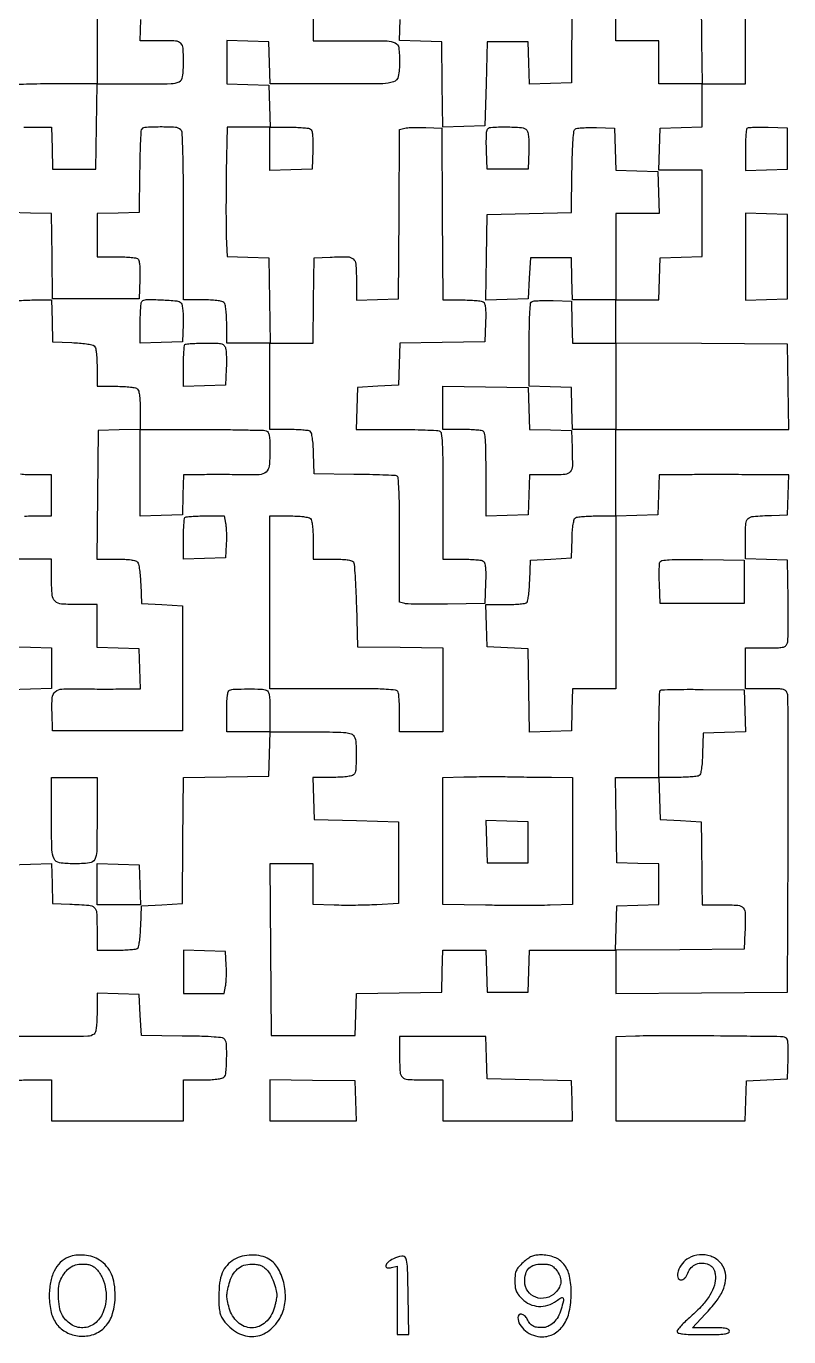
# Model space of a CAD drawing. Extents: x 156 to 936, y 95 to 969.
# Drawn here: x 601 to 936, y 95 to 671 of the extents above; entities that cross this region are included whole.
import ezdxf

# ---------------------------------------------------------------- set-up
doc = ezdxf.new("R2010")
doc.units = 0

msp = doc.modelspace()

# ---------------------------------------------------------------- linework, layer by layer
for points in [[(426.597157, 227.064452, 0.000002), (411.970312, 227.128935, 0.000002), (394.521915, 227.205724, 0.000002), (375.5, 227.28929)], [(593.5, 302.5), (602.710527, 302.787003), (611.921055, 303.074007), (612.210527, 294.287003), (612.5, 285.5), (620, 285.24697, -0.008651), (628.397932, 284.818085, -0.167265), (630.765357, 283.817746, -0.199345), (631.812399, 281.627978, -0.013122), (632, 274.480948), (632, 265), (640.25, 265.015313, 0.008591), (643.498009, 265.077158, 0.011595), (646.431384, 265.251635, 0.008743), (648.855762, 265.495093, 0.112618), (649.707902, 265.798312, 0.195149), (650.24575, 266.552989, 0.020215), (650.673305, 268.737125, 0.020298), (651.008289, 271.707636, 0.009786), (651.207902, 275.532999), (651.5, 284.5), (660.5, 285), (669.5, 285.5), (669.76578, 313.227993), (670.03156, 340.955985), (688.76578, 341.227993), (707.5, 341.5), (707.786212, 351.25), (708.072424, 361), (726.001028, 361, -0.002155), (736.960232, 360.952766, -0.023261), (741.384548, 360.708594, -0.064996), (743.720129, 360.158147, -0.181488), (744.964816, 359.065741, -0.107088), (745.817478, 356.078409, -0.018612), (745.979465, 350.178425, -0.015314), (745.740238, 344.259859, -0.180517), (744.8, 342.2, -0.145015), (743.858679, 341.688958, -0.021051), (741.684979, 341.321964, -0.020283), (738.809501, 341.078116, -0.01101), (735.262474, 341), (726.924948, 341), (727.212474, 331.75), (727.5, 322.5), (746, 322), (764.5, 321.5), (764.5, 303.5), (764.5, 285.5), (755, 285, -0.006705), (750.692462, 284.831176, -0.004022), (745.573437, 284.74047, -0.004027), (740.478127, 284.732216, -0.007), (736.25, 284.81862), (727, 285.13724), (727, 294.06862), (727, 303), (717.487975, 303), (707.97595, 303), (708.237975, 265.25), (708.5, 227.5), (727, 227.5), (745.5, 227.5), (745.787236, 236.728072), (746.074471, 245.956143), (764.787236, 246.228072), (783.5, 246.5), (783.787526, 255.75), (784.075052, 265), (793.5, 265), (802.924948, 265), (803.212474, 255.75), (803.5, 246.5), (812.5, 246.5), (821.5, 246.5), (821.787526, 255.75), (822.075052, 265), (841.037526, 265), (860, 265), (860, 255.487975), (860, 245.97595), (897.75, 246.237975), (935.5, 246.5), (935.773353, 311, 0.0008), (935.838997, 335.887072, 0.001267), (935.807077, 357.214063, 0.00027), (935.721383, 375.962205, 0.057926), (935.504301, 377.75, 0.122696), (934.850316, 379.003959, 0.154689), (933.732751, 379.672269, 0.053344), (931.549255, 379.947567, 0.004708), (925.980948, 380), (917, 380), (917, 389), (917, 398), (925.980948, 398, 0.004723), (931.546285, 398.052569, 0.05326), (933.733241, 398.32806, 0.153853), (934.855448, 398.996239, 0.122337), (935.516124, 400.25, 0.054093), (935.724896, 401.805286, 0.002845), (935.823778, 406.832812, 0.00446), (935.854068, 412.824029, 0.003227), (935.785177, 419.5), (935.5, 436.5), (926.25, 436.787526), (917, 437.075052), (917, 446.018474, -0.014194), (917.190094, 452.713321, -0.199365), (918.215838, 454.834916, -0.165063), (920.527107, 455.811311, -0.009054), (928.5, 456.245668), (935.5, 456.5), (935.788933, 465.25), (936.077866, 474), (927.788933, 474.065134, 0.000906), (916.804713, 474.131539, 0.000875), (905.692532, 474.159122, 0.000916), (895.575475, 474.147996, 0.001976), (887.788933, 474.094396), (879.077866, 474), (878.788933, 465.25), (878.5, 456.5), (869.25, 456.212474), (860, 455.924948), (860, 474.962474), (860, 494), (898.022065, 494), (936.044131, 494), (935.772065, 512.75), (935.5, 531.5), (897.75, 531.762025), (860, 532.02405), (860, 541.512025), (860, 551), (869.462474, 551), (878.924948, 551), (879.212474, 560.25), (879.5, 569.5), (888.75, 569.787526), (898, 570.075052), (898, 589.037526), (898, 608), (888.462474, 608), (878.924948, 608), (879.212474, 617.25), (879.5, 626.5), (888.75, 626.787526), (898, 627.075052), (898, 636.537526), (898, 646), (907.5, 646), (917, 646), (917, 664.962474), (917, 683.924948)], [(632, 683.924948), (632, 664.962474), (632, 646), (650.393011, 646, 0.00373), (664.576702, 646.105813, 0.109502), (668.070165, 646.935046, 0.256607), (669.634279, 649.138828, 0.028723), (670, 655.5, 0.015882), (669.801829, 661.737474, 0.19094), (668.794935, 663.871497, 0.176727), (666.562821, 664.822489, 0.01323), (659.855485, 665), (650.924948, 665), (651.212474, 674.25)], [(727, 674.462474), (727, 665), (745.393011, 665, -0.00373), (759.576702, 664.894187, -0.109502), (763.070165, 664.064954, -0.256607), (764.634279, 661.861172, -0.028723), (765, 655.5, -0.045826), (764.424295, 649.231802, -0.274541), (762.352568, 646.86519, -0.077116), (757.587406, 646.086724, -0.002002), (735.930537, 646), (708.075052, 646), (707.787526, 655.25), (707.5, 664.5), (698.25, 664.787526), (689, 665.075052), (689, 655.575052), (689, 646.075052), (698.25, 645.787526), (707.5, 645.5), (707.787526, 636.25), (708.075052, 627), (716.287526, 626.984687, -0.009211), (719.527258, 626.918956, -0.012245), (722.467433, 626.732898, -0.009596), (724.895183, 626.472431, -0.110258), (725.793098, 626.149034, -0.187221), (726.389362, 625.340297, -0.039341), (726.721251, 623.5815, -0.027159), (726.864234, 620.914541, -0.008519), (726.793098, 616.914347), (726.5, 608.5), (717.25, 608.212474), (708, 607.924948), (708, 617.462474), (708, 627), (698.575061, 627), (689.150122, 627), (688.825061, 607.25, 0.002085), (688.724299, 599.049566, 0.002006), (688.690203, 590.741992, 0.001984), (688.718576, 583.419371, 0.007287), (688.822437, 578.786567), (689.144874, 570.073135), (698.322437, 569.786567), (707.5, 569.5), (707.772065, 550.75), (708.044131, 532), (717.5, 532), (726.955869, 532), (727.227935, 550.75), (727.5, 569.5), (734.479083, 569.800912, -0.012342), (742.122836, 569.941627, -0.177188), (744.629356, 569.006711, -0.201759), (745.773732, 566.724982, -0.016678), (746, 559.943422), (746, 550.924948), (755.25, 551.212474), (764.5, 551.5), (764.762155, 588.733999), (765.02431, 625.967997), (767.283072, 626.534911, -0.045399), (768.57617, 626.737184, -0.008911), (770.928429, 626.8469, -0.009387), (773.683345, 626.874489, -0.008583), (776.520917, 626.800912), (783.5, 626.5), (783.762025, 588.75), (784.02405, 551), (792.262025, 550.984687, -0.009183), (795.511529, 550.918958, -0.012216), (798.459942, 550.732898, -0.009558), (800.894571, 550.472455, -0.110356), (801.793098, 550.149034, -0.187221), (802.389362, 549.340297, -0.039341), (802.721251, 547.5815, -0.027159), (802.864234, 544.914541, -0.008519), (802.793098, 540.914347), (802.5, 532.5), (783.787236, 532.228072), (765.074471, 531.956143), (764.787236, 522.728072), (764.5, 513.5), (755.5, 513), (746.5, 512.5), (746.212474, 503.25), (745.924948, 494), (763.380687, 494, -0.003237), (770.183883, 493.955952, -0.004731), (776.173452, 493.821697, -0.002387), (781.244199, 493.635784, -0.081426), (782.418213, 493.393011, -0.273), (783.33094, 492.2442, -0.020733), (783.730382, 488.135087, -0.01238), (783.952559, 480.897163, -0.001482), (784, 464.893011), (784, 437), (792.25, 436.984687, -0.009158), (795.503986, 436.919039, -0.01219), (798.455895, 436.733216, -0.009524), (800.89348, 436.473134, -0.110447), (801.791346, 436.150117, -0.190691), (802.391596, 435.324421, -0.03736), (802.721257, 433.481964, -0.025891), (802.863419, 430.674656, -0.007874), (802.791346, 426.41543), (802.5, 417.5), (786, 417.214485, -0.003332), (779.515656, 417.145502, -0.004581), (773.685937, 417.175744, -0.002978), (768.797256, 417.275019, -0.053901), (767.25, 417.483537), (765, 418.038104), (765, 445.550437, 0.001883), (764.946466, 459.76499, 0.009843), (764.733465, 467.588854, 0.009312), (764.403957, 472.610253, 0.287619), (763.684944, 473.567404, 0.080497), (762.686298, 473.775835, 0.001701), (757.634672, 473.986659, 0.003897), (751.711391, 474.167451, 0.002611), (744.934944, 474.286019), (727.5, 474.5), (727.207902, 483.467001, 0.009786), (727.008289, 487.292364, 0.020298), (726.673305, 490.262875, 0.020215), (726.24575, 492.447011, 0.195149), (725.707902, 493.201688, 0.112618), (724.855762, 493.504907, 0.008743), (722.431384, 493.748365, 0.011595), (719.498009, 493.922842, 0.008591), (716.25, 493.984687), (708, 494), (708, 513), (708, 532), (698.5, 532), (689, 532), (689, 540.3, 0.011084), (688.92177, 543.828493, 0.020332), (688.677711, 546.693122, 0.021091), (688.310542, 548.860329, 0.144849), (687.8, 549.8, 0.144849), (686.860329, 550.310542, 0.021091), (684.693122, 550.677711, 0.020332), (681.828493, 550.92177, 0.011084), (678.3, 551), (670, 551), (670, 587.8, 0.001599), (669.942827, 605.683156, 0.006294), (669.733696, 616.699638, 0.004074), (669.428508, 624.379766, 0.186502), (668.8, 625.8, 0.183803), (666.446404, 626.856278, 0.015779), (659.73161, 627.035915, 0.013238), (652.960231, 626.824007, 0.294776), (651.444716, 625.716527, 0.080575), (651.240839, 624.738951, 0.001624), (651.03046, 619.679282, 0.003801), (650.848429, 613.752865, 0.00254), (650.7261, 606.966527), (650.5, 589.5), (641.25, 589.212474), (632, 588.924948), (632, 579.462474), (632, 570), (640.25, 569.984687, -0.00917), (643.504112, 569.918959, -0.012203), (646.45641, 569.732898, -0.00954), (648.894283, 569.472467, -0.110402), (649.793098, 569.149034, -0.187221), (650.389362, 568.340297, -0.039341), (650.721251, 566.5815, -0.027159), (650.864234, 563.914541, -0.008519), (650.793098, 559.914347), (650.5, 551.5), (631.5, 551.5), (612.5, 551.5), (612.228072, 570.212764), (611.956143, 588.925529), (602.728072, 589.212764), (593.5, 589.5)], [(599.795026, 626.924713, -0.009932), (603.584919, 627), (611.924948, 627), (612.212474, 617.75), (612.5, 608.5), (622, 608.5), (631.5, 608.5), (631.772065, 627.25), (632.044131, 646), (614.103853, 646, 0.003151), (607.114907, 645.955962, 0.00462), (600.968881, 645.821697, 0.002283), (595.760124, 645.635936, 0.08173)], [(597.016422, 550.679016, -0.01821), (604.212474, 550.969591), (611.924948, 551), (612.212474, 541.75), (612.5, 532.5), (620.950164, 532.206324, -0.011302), (624.281363, 532.015093, -0.014976), (627.299919, 531.682026, -0.012295), (629.772011, 531.271826, -0.126595), (630.700164, 530.833879, -0.156365), (631.287489, 529.913227, -0.030268), (631.679019, 527.952749, -0.024242), (631.92478, 525.171204, -0.009913), (632, 521.377555), (632, 513), (640.3, 513, -0.011084), (643.828493, 512.92177, -0.020332), (646.693122, 512.677711, -0.021091), (648.860329, 512.310542, -0.144849), (649.8, 511.8, -0.144849), (650.310542, 510.860329, -0.021091), (650.677711, 508.693122, -0.020332), (650.92177, 505.828493, -0.011084), (651, 502.3), (651, 494), (677.918213, 494, -0.002105), (688.349147, 493.956086, -0.003219), (697.39385, 493.821697, -0.001141), (705.185299, 493.637974, -0.085344), (706.418213, 493.393011, -0.187357), (707.210871, 492.673841, -0.072351), (707.684529, 491.240199, -0.036286), (707.935508, 488.790701, -0.007391), (708, 484.428195, -0.025663), (707.668586, 477.975368, -0.189448), (706.279731, 475.288545, -0.169328), (703.341392, 474.102045, -0.019642), (696.134453, 474.037008, 0.004069), (692.55247, 474.116246, 0.002055), (688.03687, 474.160817, 0.002041), (683.371962, 474.168643, 0.003036), (679.288933, 474.13403), (670.077866, 474), (669.788933, 465.25), (669.5, 456.5), (660.25, 456.212474), (651, 455.924948), (651, 475), (651, 494.075052), (641.75, 493.787526), (632.5, 493.5), (632.234427, 465.25), (631.968853, 437), (640.361982, 437, -0.009885), (644.163753, 436.924829, -0.024215), (646.949644, 436.67915, -0.030241), (648.912573, 436.287693, -0.156449), (649.833879, 435.700164, -0.126595), (650.271826, 434.772011, -0.012295), (650.682026, 432.299919, -0.014976), (651.015093, 429.281363, -0.011302), (651.206324, 425.950164), (651.5, 417.5), (660.5, 417), (669.5, 416.5), (669.5, 389), (669.5, 361.5), (641, 361.5), (612.5, 361.5), (612.210468, 369.693659, -0.026723), (612.325194, 376.027472, -0.196229), (613.640289, 378.687994, -0.16974), (616.558467, 379.880407, -0.019002), (623.839686, 379.979716, 0.003308), (627.469724, 379.915293, 0.001591), (632.125282, 379.878288, 0.001577), (636.981942, 379.870454, 0.002257), (641.288933, 379.896533), (651.077866, 380), (650.788933, 388.75), (650.5, 397.5), (641.25, 397.787526), (632, 398.075052), (632, 407.537526), (632, 417), (623.934259, 417, -0.016582), (616.39151, 417.250209, -0.171645), (613.579155, 418.460188, -0.187755), (612.284248, 421.118207, -0.020538), (612, 428.035184), (612, 437), (602.478407, 437), (592.956814, 437)], [(600.171507, 455.92177, -0.011084), (603.7, 456), (612, 456), (612, 465), (612, 474), (604.25, 474.015313, -0.011197), (601.172568, 474.090323, -0.014181), (598.335938, 474.303824, -0.012226)], [(596.370658, 207.807402, -0.014293), (603.106989, 208), (612, 208), (612, 199), (612, 190), (641, 190), (670, 190), (670, 199), (670, 208), (678.3, 208, 0.011084), (681.828493, 208.07823, 0.020332), (684.693122, 208.322289, 0.021091), (686.860329, 208.689458, 0.144849), (687.8, 209.2, 0.180401), (688.685169, 211.138057, 0.012492), (688.96907, 217.240225, 0.01435), (688.925484, 223.301223, 0.133167), (688.156667, 225.780748, 0.220626), (687.138701, 226.434756, 0.014219), (683.543791, 226.825726, 0.013417), (678.130132, 227.113258, 0.003499), (669.421979, 227.280748), (651.5, 227.5), (651, 236.5), (650.5, 245.5), (641.25, 245.787526), (632, 246.075052), (632, 237.659971, -0.009778), (631.924976, 233.823812, -0.024549), (631.678612, 231.037727, -0.031231), (631.283449, 229.085597, -0.155204), (630.686855, 228.155075, -0.171451), (627.924076, 227.136789, -0.003314), (612.505428, 227.030458, -0.003312), (597.086098, 227.128481, -0.171591)]]:
    msp.add_lwpolyline(points, format="xyb")
for points in [[(897.5, 683.5), (897.772065, 664.75), (898.044131, 646), (888.522065, 646), (879, 646), (879, 655.5), (879, 665), (869.5, 665), (860, 665), (860, 693.5)], [(840.762025, 684.25), (840.5, 646.5), (831.288016, 646.212977), (822.076031, 645.925954), (821.788016, 655.212977), (821.5, 664.5), (812.5, 664.5), (803.5, 664.5), (803, 646), (802.5, 627.5), (793.272202, 627.212768), (784.044404, 626.925536), (783.772202, 645.712768), (783.5, 664.5), (774.212977, 664.788016), (764.925954, 665.076031), (765.212977, 674.288016)], [(593.5, 398.5), (602.75, 398.212474), (612, 397.924948), (612, 389), (612, 380.075052), (602.75, 379.787526), (593.5, 379.5)]]:
    msp.add_lwpolyline(points)
for points in [[(859.787036, 617.287036), (860.074071, 608.074071), (869.287036, 607.787036), (878.5, 607.5), (878.787526, 598.25), (879.075052, 589), (869.537526, 589), (860, 589), (860, 570), (860, 551), (850.537526, 551), (841.075052, 551), (840.787526, 560.25), (840.5, 569.5), (831.5, 569.5), (822.5, 569.5), (822, 560.5), (821.5, 551.5), (812.227796, 551.21218), (802.955591, 550.924361), (803.227796, 569.71218), (803.5, 588.5), (822, 589), (840.5, 589.5), (840.773912, 607.455762, -0.003702), (840.965327, 615.902443, -0.012437), (841.269045, 621.425703, -0.011384), (841.660782, 625.231424, -0.220292), (842.273912, 626.211564, -0.120223), (843.132934, 626.514315, -0.010157), (845.489837, 626.701451, -0.01302), (848.346477, 626.795416, -0.009702), (851.5, 626.755803), (859.5, 626.5)], [(820.921326, 625.594796, -0.126804), (821.405224, 624.568167, -0.023545), (821.701133, 622.485252, -0.021342), (821.842502, 619.735348, -0.01153), (821.793771, 616.344796), (821.5, 608.5), (812.5, 608.5), (803.5, 608.5), (803.205027, 616.411609, -0.006569), (803.129541, 619.539392, -0.008656), (803.147568, 622.392336, -0.006579), (803.235027, 624.7687, -0.079281), (803.423642, 625.661609, -0.293796), (805.09038, 626.884215, -0.016298), (811.846847, 627.078684, -0.018314), (818.580535, 626.806213, -0.202972)], [(917.702644, 626.369311, 0.173388), (917.422777, 625.777963, 0.006353), (917.206402, 623.267253, 0.010931), (917.050962, 620.245903, 0.007385), (917, 616.795808), (917, 607.924948), (926.25, 608.212474), (935.5, 608.5), (935.5, 617.5), (935.5, 626.5), (926.952644, 626.785977, 0.007913), (923.626528, 626.84459, 0.011703), (920.709672, 626.781547, 0.007016), (918.290922, 626.638564, 0.179987)], [(668.921326, 549.594796, -0.126804), (669.405224, 548.568167, -0.023545), (669.701133, 546.485252, -0.021342), (669.842502, 543.735348, -0.01153), (669.793771, 540.344796), (669.5, 532.5), (660.25, 532.212474), (651, 531.924948), (651, 540.795808, -0.007009), (651.048332, 544.243385, -0.010438), (651.195833, 547.256685, -0.00583), (651.400781, 549.767459, -0.174822), (651.666667, 550.333333, -0.1982), (653.641278, 551.154415, -0.011379), (660.346099, 551.02018, -0.011327), (667.040061, 550.581573, -0.200106)], [(840.787526, 541.25), (841.075052, 532), (850.537526, 532), (860, 532), (860, 513), (860, 494), (850.537526, 494), (841.075052, 494), (840.787526, 503.25), (840.5, 512.5), (831.25, 512.787526), (822, 513.075052), (822, 531.454192, -0.003241), (822.058366, 540.457981, -0.013268), (822.274124, 545.917609, -0.013557), (822.60968, 549.509674, -0.269748), (823.25, 550.356866, -0.08407), (824.100026, 550.554893, -0.00628), (826.482813, 550.670739, -0.008556), (829.344709, 550.724863, -0.006392), (832.5, 550.690199), (840.5, 550.5)], [(688.53186, 529.729083, -0.045288), (688.735265, 528.430652, -0.00895), (688.846004, 526.075142, -0.009416), (688.874264, 523.317546, -0.008627), (688.800912, 520.479083), (688.5, 513.5), (679.25, 513.212474), (670, 512.924948), (670, 521.795808, -0.007009), (670.048332, 525.243385, -0.010438), (670.195833, 528.256685, -0.00583), (670.400781, 530.767459, -0.174822), (670.666667, 531.333333, -0.173043), (671.226591, 531.598788, -0.00648), (673.57982, 531.804167, -0.011049), (676.413417, 531.951642, -0.007476), (679.647615, 532, -0.005348), (684.764113, 531.945275, -0.057278), (686.818035, 531.664578, -0.156921), (687.887372, 530.991836, -0.113491)], [(821.787036, 503.287036), (822.074071, 494.074071), (831.287036, 493.787036), (840.5, 493.5), (840.798618, 486.011777, -0.011124), (840.940181, 477.974021, -0.171307), (840.020484, 475.406433, -0.207438), (837.759628, 474.233869, -0.017345), (831.019881, 474), (822.077866, 474), (821.788933, 465.25), (821.5, 456.5), (812.25, 456.212474), (803, 455.924948), (803, 474.355485, 0.002466), (802.948949, 484.708313, 0.018261), (802.72031, 489.634487, 0.036185), (802.288709, 492.39242, 0.249177), (801.418213, 493.393011, 0.06844), (800.400281, 493.631074, 0.007317), (797.9751, 493.821697, 0.008902), (795.066073, 493.955615, 0.00705), (791.918213, 494), (784, 494), (784, 503.522065), (784, 513.044131), (802.75, 512.772065), (821.5, 512.5)], [(688.515505, 452.75, -0.028289), (688.728227, 451.094853, -0.009836), (688.852282, 448.692187, -0.009734), (688.885353, 446.035476, -0.011185), (688.810818, 443.5), (688.5, 437.5), (679.25, 437.212474), (670, 436.924948), (670, 445.795808, -0.007009), (670.048332, 449.243385, -0.010438), (670.195833, 452.256685, -0.00583), (670.400781, 454.767459, -0.174822), (670.666667, 455.333333, -0.172953), (671.226294, 455.598767, -0.006513), (673.572106, 455.804167, -0.011079), (676.397224, 455.951641, -0.007499), (679.621354, 456), (687.909374, 456)], [(725.8, 454.8, -0.144849), (726.310542, 453.860329, -0.021091), (726.677711, 451.693122, -0.020332), (726.92177, 448.828493, -0.011084), (727, 445.3), (727, 437), (735.440983, 437, -0.009585), (739.22901, 436.92738, -0.024001), (741.983238, 436.689017, -0.029014), (743.905665, 436.314643, -0.188703), (744.690983, 435.75, -0.124562), (745.029485, 434.75056, -0.002705), (745.409226, 429.579687, -0.006022), (745.749787, 423.48843, -0.004009), (746, 416.5), (746.5, 398.5), (765.25, 398.227935), (784, 397.955869), (784, 379.477935), (784, 361), (774.5, 361), (765, 361), (765, 368.918213, 0.00705), (764.955615, 372.066073, 0.008902), (764.821697, 374.9751, 0.007317), (764.631074, 377.400281, 0.06844), (764.393011, 378.418213, 0.273), (763.2442, 379.33094, 0.020733), (759.135087, 379.730382, 0.01238), (751.897163, 379.952559, 0.001482), (735.893011, 380), (708, 380), (708, 418), (708, 456), (716.3, 456, -0.011084), (719.828493, 455.92177, -0.020332), (722.693122, 455.677711, -0.021091), (724.860329, 455.310542, -0.144849)], [(860, 418), (860, 380), (850.537526, 380), (841.075052, 380), (840.787526, 370.75), (840.5, 361.5), (831.272703, 361.212775), (822.045405, 360.925549), (821.772703, 379.212775), (821.5, 397.5), (812.5, 398), (803.5, 398.5), (803.212474, 407.75), (802.924948, 417), (811.212474, 417.015313, 0.008553), (814.474864, 417.077155, 0.011554), (817.420361, 417.251635, 0.00869), (819.854943, 417.495059, 0.112754), (820.707902, 417.798312, 0.195149), (821.24575, 418.552989, 0.020215), (821.673305, 420.737125, 0.020298), (822.008289, 423.707636, 0.009786), (822.207902, 427.532999), (822.5, 436.5), (831.5, 437), (840.5, 437.5), (840.793967, 445.968156, -0.010674), (840.994333, 449.539342, -0.020911), (841.333008, 452.36687, -0.02067), (841.763838, 454.466763, -0.192561), (842.293967, 455.202843, -0.112667), (843.145071, 455.505619, -0.008725), (845.569165, 455.748704, -0.011582), (848.502124, 455.922928, -0.008579), (851.75, 455.984687), (860, 456)], [(916.5, 427), (916.5, 417.5), (898, 417.5), (879.5, 417.5), (879.206869, 425.916411, -0.006227), (879.132565, 429.238905, -0.00829), (879.152723, 432.258895, -0.006138), (879.24217, 434.775272, -0.079819), (879.434174, 435.689057, -0.271907), (880.328954, 436.402932, -0.021213), (883.49394, 436.720537, -0.015289), (888.684364, 436.860811, -0.002841), (898.227305, 436.772646), (916.5, 436.5)], [(706.418213, 379.393011, -0.192406), (707.217093, 378.653872, -0.06988), (707.688469, 377.154102, -0.034532), (707.937024, 374.571713, -0.00673), (708, 369.893011), (708, 361), (698.5, 361), (689, 361), (689, 369.916667, -0.008266), (689.067874, 374.021966, -0.024717), (689.299188, 376.819848, -0.032039), (689.668333, 378.679382, -0.236055), (690.25, 379.337719, -0.087965), (692.448695, 379.801874, -0.007288), (698.311475, 379.907393, -0.007415), (704.167873, 379.84057, -0.085248)], [(916.787023, 370.288016), (917.074046, 361.076031), (907.787023, 360.788016), (898.5, 360.5), (898.207902, 351.532999, -0.009786), (898.008289, 347.707636, -0.020298), (897.673305, 344.737125, -0.020215), (897.24575, 342.552989, -0.195149), (896.707902, 341.798312, -0.112754), (895.854943, 341.495059, -0.00869), (893.420361, 341.251635, -0.011554), (890.474864, 341.077155, -0.008553), (887.212474, 341.015313), (878.924948, 341), (879.212474, 331.75), (879.5, 322.5), (888.5, 322), (897.5, 321.5), (897.670976, 312, -0.000662), (897.742218, 307.72731, -0.000413), (897.814941, 302.720312, -0.000414), (897.878466, 297.784501, -0.000753), (897.920976, 293.75), (898, 285), (906.980948, 285, -0.017192), (913.752097, 284.767116, -0.20709), (916.017836, 283.595696, -0.171789), (916.939951, 281.02952, -0.011142), (916.798618, 272.988223), (916.5, 265.5), (888.213599, 265.234365), (859.927199, 264.96873), (860.213599, 274.734365), (860.5, 284.5), (869.75, 284.787526), (879, 285.075052), (879, 294), (879, 302.924948), (869.75, 303.212474), (860.5, 303.5), (860.227935, 322.25), (859.955869, 341), (869.477935, 341), (879, 341), (879, 359.833333, -0.003091), (879.044906, 367.097648, -0.004904), (879.182819, 373.317194, -0.001356), (879.369995, 378.710597, -0.189209), (879.622364, 379.289031, -0.191615), (880.199301, 379.537565, -0.001475), (885.386902, 379.668152, -0.005144), (891.37862, 379.739636, -0.003247), (898.372364, 379.705698), (916.5, 379.5)], [(632, 322.616631, -0.003907), (631.888651, 308.366741, -0.117736), (631.008032, 304.918251, -0.252182), (628.702777, 303.366998, -0.023982), (621.684259, 303.013655, -0.037831), (615.509822, 303.466914, -0.247733), (613.089566, 305.248635, -0.107983), (612.140012, 309.207924, -0.005063), (612, 323.035184), (612, 341), (622, 341), (632, 341)], [(831.75, 341.063793), (841, 341), (841, 313.036212), (841, 285.072424), (831.25, 284.786212, -0.005573), (826.247186, 284.695144, -0.001813), (818.85625, 284.669796, -0.001807), (810.643566, 284.70109, -0.002035), (802.75, 284.791817), (784, 285.083634), (784, 313.004291), (784, 340.924948), (793.25, 341.212474, -0.004156), (797.51219, 341.309506, -0.002297), (802.720312, 341.360841, -0.002289), (807.999661, 341.364454, -0.003681), (812.5, 341.313793, 0.000868), (817.000323, 341.237811, 0.00054), (822.279688, 341.163546, 0.000542), (827.487862, 341.101549, 0.000981)], [(670, 255.537526), (670, 246), (678.954687, 246), (687.909374, 246), (688.515505, 249.25, 0.028289), (688.728227, 250.905147, 0.009836), (688.852282, 253.307812, 0.009734), (688.885353, 255.964524, 0.011185), (688.810818, 258.5), (688.5, 264.5), (679.25, 264.787526), (670, 265.075052)], [(765, 218.106989, 0.014768), (765.199638, 211.349521, 0.195511), (766.252746, 209.14255, 0.175208), (768.599988, 208.170753, 0.01141), (776.081787, 208), (784, 208), (784, 199), (784, 190), (812.538933, 190), (841.077866, 190), (840.788933, 198.75), (840.5, 207.5), (822, 208), (803.5, 208.5), (803.212474, 217.75), (802.924948, 227), (783.962474, 227), (765, 227)], [(868.75, 227.211067), (860, 226.922134), (860, 208.461067), (860, 190), (888.461067, 190), (916.922134, 190), (917.211067, 198.75), (917.5, 207.5), (926.5, 208), (935.5, 208.5), (935.789171, 217.266353, 0.007363), (935.867646, 221.565976, 0.028672), (935.724608, 224.22197, 0.046795), (935.383056, 225.867551, 0.230511), (934.754233, 226.540815, 0.088957), (932.503952, 226.971163, 0.00034), (906.109473, 227.257124, 0.00181), (882.195463, 227.413396, 0.008981)], [(619.5, 130.045972, 0.097971), (615.867771, 127.627034, 0.083377), (613.181952, 123.877538, 0.070072), (611.543114, 118.853343, 0.043939), (611.001554, 112.6849, 0.060493), (611.848421, 105.725371, 0.101866), (614.370972, 100.435379, 0.114546), (618.525541, 96.973455, 0.091527), (624.135764, 95.335487, 0.109106), (630.531938, 96.079696, 0.127286), (635.614084, 99.455999, 0.11177), (638.861825, 105.281659, 0.071036), (639.981996, 113, 0.037954), (639.589727, 118.321572, 0.065807), (638.362952, 122.573767, 0.075077), (636.22174, 125.972609, 0.067551), (633.102117, 128.730067, 0.0729), (630.123342, 130.144853, 0.050399), (626.45822, 130.876965, 0.050334), (622.714318, 130.861459, 0.071992)], [(631.759074, 124.75, -0.085002), (634.368258, 120.794845, -0.0666), (635.793891, 115.84745, -0.06477), (635.890153, 110.557266, -0.071274), (634.605633, 105.598574, -0.12834), (630.997655, 100.862983, -0.159333), (625.819124, 98.981836, -0.15784), (620.492715, 100.517324, -0.1256), (616.494289, 105.011044, -0.081099), (615.456399, 108.191841, -0.03237), (615.048338, 112.772719, -0.032075), (615.230166, 117.31575, -0.093135), (616.124963, 120.315741, -0.040452), (618.058701, 123.424502, -0.078684), (620.13848, 125.467318, -0.089255), (622.558128, 126.610433, -0.065923), (625.5, 127, -0.030404), (627.556507, 126.874833, -0.055937), (629.185937, 126.487575, -0.063819), (630.541119, 125.79482, -0.054558)], [(692.298549, 129.040484, 0.072498), (689.140399, 126.421773, 0.084662), (687.057336, 123.134723, 0.068092), (685.896727, 118.770992, 0.030357), (685.519851, 112.82333, 0.011024), (685.599664, 108.722858, 0.038351), (685.911873, 106.093229, 0.056526), (686.536621, 104.127819, 0.054299), (687.591948, 102.32333, 0.102872), (693.791712, 96.796341, 0.148518), (700.89831, 95.145969, 0.151077), (707.634175, 97.732105, 0.107534), (712.814848, 104.008071, 0.097155), (714.715748, 110.565819, 0.073632), (714.276329, 118.060667, 0.076771), (711.752143, 124.791192, 0.12849), (707.580035, 129.114322, 0.081984), (704.146427, 130.501663, 0.056365), (699.963841, 130.954208, 0.056187), (695.769182, 130.460806, 0.079719)], [(706.463184, 124.627725, -0.071664), (708.066024, 122.485319, -0.032026), (709.553885, 119.285158, -0.032033), (710.639065, 115.86366, -0.060846), (710.988846, 113, -0.040312), (710.922639, 112.18014, -0.009094), (710.672974, 110.803016, -0.009367), (710.325173, 109.219966, -0.00896), (709.913537, 107.627288, -0.138911), (706.098481, 101.361208, -0.189171), (700, 98.96827, -0.189171), (693.901519, 101.361208, -0.138911), (690.086463, 107.627288, -0.016035), (689.307694, 110.826608, -0.051755), (689.08232, 113.000815, -0.051724), (689.308189, 115.175662, -0.016001), (690.087847, 118.377725, -0.056939), (691.604313, 122.124398, -0.089369), (693.77389, 124.825974, -0.097959), (696.58922, 126.440247, -0.081511), (700, 127, -0.03249), (702.042272, 126.867152, -0.055523), (703.699737, 126.460055, -0.060584), (705.125805, 125.730633, -0.047931)], [(762.25, 129.266966, 0.0524), (759.908906, 127.767927, 0.177961), (758.985285, 126.242085, 0.415761), (759.587512, 125.354117, 0.108602), (761.5, 125.410644), (764, 126.038104), (764, 111.019052), (764, 96), (766.523614, 96), (769.047228, 96), (768.773614, 113.237194, 0.003866), (768.472216, 126.003186, 0.089024), (767.718468, 129.558395, 0.357152), (765.951468, 130.519661, 0.069361)], [(819.318648, 127.653209, 0.023309), (817.31017, 125.63252, 0.077787), (816.287576, 124.073402, 0.080441), (815.808251, 122.305081, 0.026047), (815.666667, 119.589106, 0.026098), (815.803663, 116.966263, 0.069818), (816.254348, 115.154285, 0.071834), (817.177708, 113.566044, 0.028849), (818.852564, 111.685897, 0.089478), (822.202372, 109.359994, 0.092353), (826.116793, 108.384408, 0.090942), (830.169999, 108.878547, 0.083679), (833.91622, 110.779937, -0.028545), (836.047682, 112.175074, -0.415475), (836.834534, 111.961483, -0.191224), (837.0013, 110.780629, -0.010428), (836.023882, 107.08327, -0.057555), (834.654333, 103.79165, -0.074927), (832.658464, 101.213845, -0.085201), (830.225745, 99.576577, -0.107252), (827.575686, 99.015313, -0.035632), (825.182767, 99.198035, -0.094444), (823.569559, 99.761025, -0.09908), (822.321759, 100.859007, -0.041761), (821.11452, 102.75, 0.086049), (819.96149, 104.246792, 0.145498), (818.549705, 104.935328, 0.244781), (817.46899, 104.582788, 0.196302), (817, 103.434259, 0.137972), (817.859501, 100.378785, 0.089001), (820.316273, 97.611112, 0.08136), (823.825722, 95.671319, 0.08619), (827.70034, 95.003738, 0.127626), (832.93517, 96.369522, 0.118066), (837.025445, 100.135449, 0.093662), (839.607872, 106.161998, 0.054691), (840.463931, 114, 0.050785), (839.677603, 121.684819, 0.116808), (837.237789, 126.921381, 0.13961), (833.044201, 129.945674, 0.087061), (827.034975, 131, 0.038081), (824.831524, 130.831936, 0.064336), (823.054475, 130.319502, 0.057922), (821.343261, 129.328435, 0.025293)], [(833.92742, 124.365141, -0.069391), (835.441113, 121.769539, -0.10739), (835.892335, 119.224007, -0.110539), (835.24383, 116.773454, -0.076778), (833.545455, 114.454545, -0.136301), (829.439924, 112.133948, -0.147453), (824.860094, 112.359748, -0.155527), (821.337285, 115.041379, -0.154095), (820, 119.277494, -0.066139), (820.456963, 122.71696, -0.127065), (821.822698, 125.119246, -0.130089), (824.154896, 126.524688, -0.071025), (827.484124, 127, -0.025858), (829.812348, 126.879515, -0.071314), (831.401939, 126.48074, -0.083567), (832.668256, 125.695744, -0.045683)], [(892.110071, 129.604493, 0.097976), (889.317977, 127.245891, 0.085295), (887.467387, 123.889242, 0.140654), (887.319533, 121.164253, 0.349671), (888.780762, 120, 0.129215), (889.577977, 120.209522, 0.071393), (890.380922, 120.828273, 0.059536), (891.111033, 121.783195, 0.043254), (891.690252, 122.990339, -0.096853), (893.188987, 125.412885, -0.108821), (895.436639, 126.973378, -0.109715), (898.116603, 127.437633, -0.09982), (900.842284, 126.753233, -0.05494), (902.163667, 125.934408, -0.09419), (903.014177, 124.961633, -0.080615), (903.528104, 123.63556, -0.031622), (903.813565, 121.689221, -0.096846), (903.366334, 117.665199, -0.060813), (901.407105, 113.339125, -0.048897), (897.955268, 108.745732, -0.0282), (892.996107, 103.915319, 0.011923), (890.699146, 101.819219, 0.016783), (888.761356, 99.835474, 0.013016), (887.276728, 98.122424, 0.17373), (887, 97.350033, 0.33098), (887.507157, 96.667816, 0.043882), (889.379578, 96.279349, 0.024381), (892.643977, 96.056675, 0.004839), (898.5, 96, 0.004301), (904.719975, 96.053509, 0.028132), (907.833333, 96.282609, 0.065619), (909.479566, 96.72187, 0.303591), (910, 97.5, 0.261014), (909.580703, 98.248487, 0.09215), (908.391297, 98.704, 0.038698), (906.127365, 98.941689, 0.006812), (901.84778, 99), (893.695559, 99), (899.391401, 104.971495, 0.026839), (904.154827, 110.534613, 0.057317), (907.059387, 115.380836, 0.075715), (908.298872, 119.785867, 0.096846), (908.00492, 123.981728, 0.130139), (905.758227, 127.88882, 0.113004), (901.758643, 130.424657, 0.106815), (896.857062, 131.051459, 0.105507)]]:
    msp.add_lwpolyline(points, format="xyb", close=True)
for points in [[(917, 570), (917, 550.924948), (926.25, 551.212474), (935.5, 551.5), (935.5, 570), (935.5, 588.5), (926.25, 588.787526), (917, 589.075052)], [(803.211971, 312.788029), (803.5, 303.5), (812.5, 303.5), (821.5, 303.5), (821.5, 312.5), (821.5, 321.5), (812.211971, 321.788029), (802.923942, 322.076058)], [(650.788933, 293.75), (651.077866, 285), (641.538933, 285), (632, 285), (632, 294.037526), (632, 303.075052), (641.25, 302.787526), (650.5, 302.5)], [(708, 199.022065), (708, 190), (727.038933, 190), (746.077866, 190), (745.788933, 198.75), (745.5, 207.5), (726.75, 207.772065), (708, 208.044131)]]:
    msp.add_lwpolyline(points, close=True)

doc.saveas('drawing.dxf')
